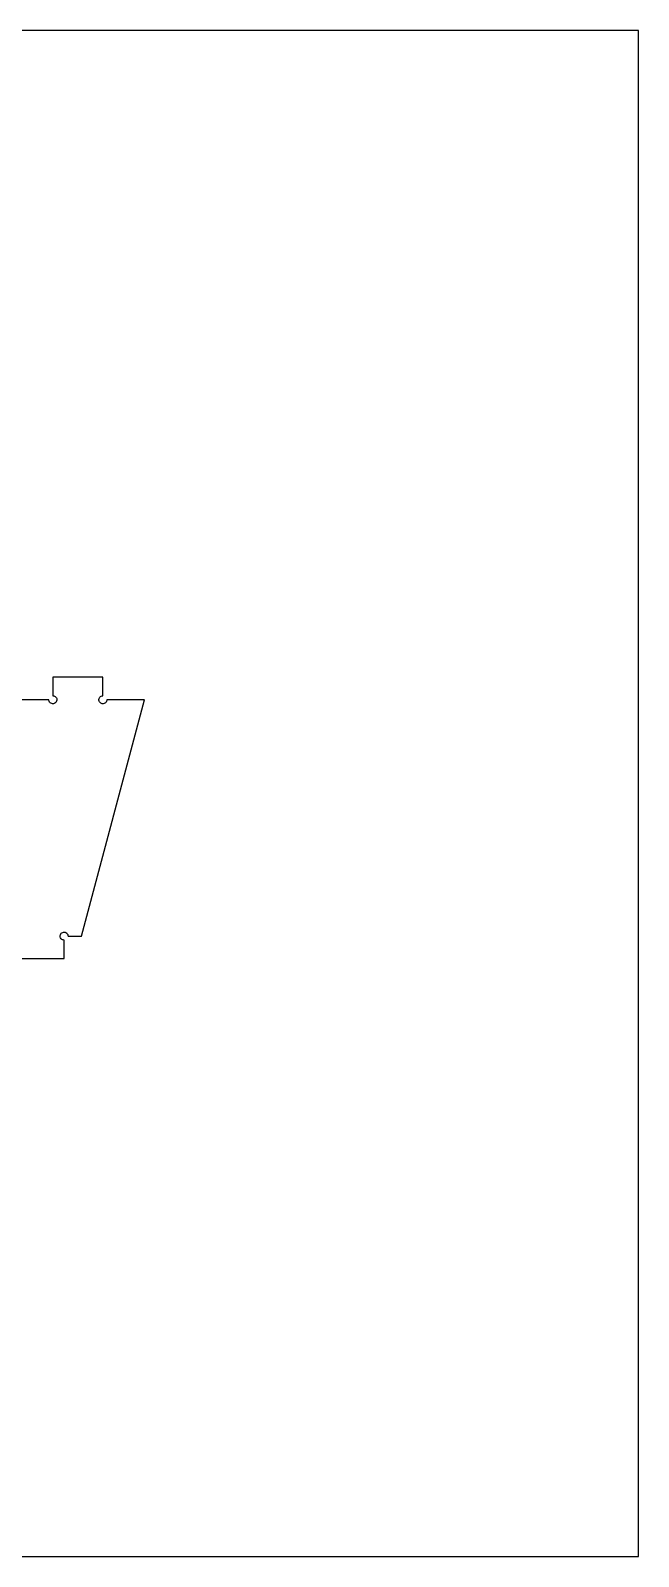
# Model space of a CAD drawing. Extents: x 0 to 2440, y 0 to 1220.
# Drawn here: x 1954 to 2440, y 0 to 1220 of the extents above; entities that cross this region are included whole.
import ezdxf

# ---------------------------------------------------------------- set-up
doc = ezdxf.new("R2010")
doc.units = 0
doc.layers.add('BOARD-2440X1220', color=8, linetype='Continuous')
doc.layers.add('CUT', color=1, linetype='Continuous')

msp = doc.modelspace()

# ---------------------------------------------------------------- linework, layer by layer
at = {"layer": 'BOARD-2440X1220'}
msp.add_lwpolyline([(0, 0), (2440, 0), (2440, 1220), (0, 1220)], close=True, dxfattribs=at)
at = {"layer": 'CUT'}
msp.add_lwpolyline([(1947.3, 478), (1980.9, 478), (1980.9, 492.8), (1980.2, 492.9), (1979.5, 493.1), (1979, 493.4), (1978.5, 493.9), (1978.1, 494.5), (1977.8, 495.1), (1977.7, 495.8), (1977.7, 496.5), (1977.9, 497.1), (1978.2, 497.7), (1978.6, 498.3), (1979.1, 498.7), (1979.8, 499), (1980.4, 499.2), (1981.1, 499.2), (1981.8, 499.1), (1982.4, 498.8), (1983, 498.4), (1983.4, 497.9), (1983.8, 497.3), (1984, 496.7), (1984.1, 496), (1994.7, 496), (2045.1, 685), (2015.1, 685), (2015, 684.3), (2014.8, 683.7), (2014.5, 683.1), (2014, 682.6), (2013.4, 682.2), (2012.8, 681.9), (2012.1, 681.8), (2011.4, 681.8), (2010.8, 682), (2010.2, 682.3), (2009.6, 682.7), (2009.2, 683.3), (2008.9, 683.9), (2008.7, 684.5), (2008.7, 685.2), (2008.8, 685.9), (2009.1, 686.5), (2009.5, 687.1), (2010, 687.6), (2010.6, 687.9), (2011.2, 688.1), (2011.9, 688.2), (2011.9, 703), (1971.9, 703), (1971.9, 688.2), (1972.6, 688.1), (1973.2, 687.9), (1973.8, 687.6), (1974.3, 687.1), (1974.7, 686.5), (1975, 685.9), (1975.1, 685.2), (1975.1, 684.5), (1974.9, 683.9), (1974.6, 683.3), (1974.2, 682.7), (1973.6, 682.3), (1973, 682), (1972.4, 681.8), (1971.7, 681.8), (1971, 681.9), (1970.4, 682.2), (1969.8, 682.6), (1969.3, 683.1), (1969, 683.7), (1968.8, 684.3), (1968.7, 685), (1939.1, 685)], dxfattribs=at)

doc.saveas('drawing.dxf')
